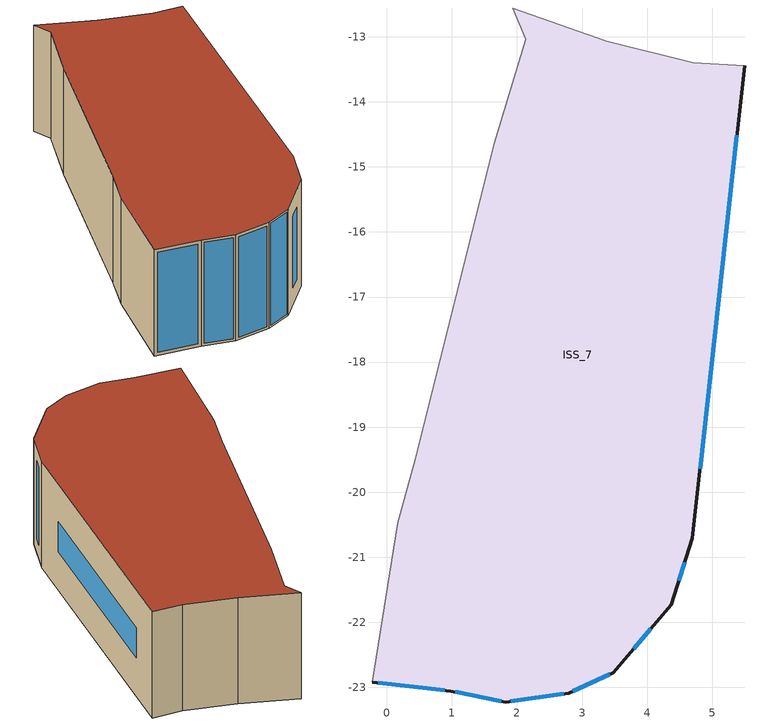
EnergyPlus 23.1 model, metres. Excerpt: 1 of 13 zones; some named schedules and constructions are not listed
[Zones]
ISS_7
 floor outside (90.1-2019 Nonresidential CZ 0 Exterior Floor (Mass)): -0.22,-22.92 0.16,-20.47 0.44,-19.49 1.65,-14.64 2.13,-13.04 1.93,-12.56 3.38,-13.07 4.71,-13.4 5.5,-13.44 4.7,-20.71 4.37,-21.73 3.48,-22.77 2.8,-23.09 1.83,-23.22 0.98,-23.06 z9
 wall outside (90.1-2019 Nonresidential CZ 0 Exterior Wall (Mass)): -0.22,-22.92 0.98,-23.06 1.83,-23.22 2.8,-23.09 3.48,-22.77 4.37,-21.73 4.7,-20.71 5.5,-13.44 z9:12
 wall to ISS_0 (Interior Partition (Mass)_FLIPPED): 5.5,-13.44 4.71,-13.4 3.38,-13.07 1.93,-12.56 2.13,-13.04 1.65,-14.64 0.44,-19.49 z9:12
 wall to ISS_11 (Interior Partition (Mass)): 0.44,-19.49 0.16,-20.47 -0.22,-22.92 z9:12
 window (90.1-2019 Nonresidential CZ 0 Glazing (Operable)): -0.13,-22.93 0.89,-23.05 z9.09:11.91; 1.05,-23.07 1.76,-23.21 z9.07:11.93; 1.9,-23.21 2.72,-23.1 z9.08:11.92; 2.85,-23.06 3.43,-22.8 z9.06:11.94; 3.8,-22.41 4.06,-22.1 z9.48:11.52; 4.49,-21.36 4.58,-21.08 z9.39:11.61; 4.81,-19.64 5.38,-14.51 z10.07:10.93
 roof outside (90.1-2019 Nonresidential CZ 0 Exterior Roof (Mass)): -0.22,-22.92 0.98,-23.06 1.83,-23.22 2.8,-23.09 3.48,-22.77 4.37,-21.73 4.7,-20.71 5.5,-13.44 4.71,-13.4 3.38,-13.07 1.93,-12.56 2.13,-13.04 1.65,-14.64 0.44,-19.49 0.16,-20.47 z12
[Schedule:Week:Daily]
NatVentAvail_ISS_1_43: 9dc253b0-e231-4f2b-9ea7-828fee2c37e4, fa0bea73-c2e6-45e3-96d8-af98ac851d88, 9be23fc3-474e-46e7-80ab-479dcdd7b12c, 454bf78a-b83d-4394-8a58-09a865dced9e, b4d43366-15f9-4acc-a29f-34d4b033d256, 4871399f-b61b-4905-af7a-bcd03d8ceefa, 763d6eef-4fd2-4aa6-889b-548632fdfbdf, 9dc253b0-e231-4f2b-9ea7-828fee2c37e4, 9dc253b0-e231-4f2b-9ea7-828fee2c37e4, 9dc253b0-e231-4f2b-9ea7-828fee2c37e4, 9dc253b0-e231-4f2b-9ea7-828fee2c37e4, 9dc253b0-e231-4f2b-9ea7-828fee2c37e4
NatVentAvail_ISS_1_44: 0f435dd7-9992-4b1e-916b-d8ab013a0a25, af6d4643-a23d-428c-a926-324cae536613, 4a1d064e-6624-471d-9067-2aa29d2c6981, 5bd9e082-df74-473f-bff6-e8c21f54018f, 7245a75b-724e-4f00-8039-c1458dfc5d4f, 7cd69c54-cd54-49da-b36e-df01f1c90000, 5bc4788b-fd45-4e6f-9cfe-d2f56625bb94, 0f435dd7-9992-4b1e-916b-d8ab013a0a25, 0f435dd7-9992-4b1e-916b-d8ab013a0a25, 0f435dd7-9992-4b1e-916b-d8ab013a0a25, 0f435dd7-9992-4b1e-916b-d8ab013a0a25, 0f435dd7-9992-4b1e-916b-d8ab013a0a25
NatVentAvail_ISS_1_45: 2e6fd446-64fd-454b-83e0-e820f9a5f52d, 47c5d768-7b4a-48a1-808d-429495cd01bc, 24f82ca7-02df-4b2b-8431-49b57da55878, 9154eef6-d584-40c8-9aaf-951aa9aadaa9, d05bd24d-796b-48bf-8bc5-fa42b119640c, ff37fa68-dd59-4cdc-90b5-d7eb4149bc4b, 2e6fd446-64fd-454b-83e0-e820f9a5f52d, 2e6fd446-64fd-454b-83e0-e820f9a5f52d, 2e6fd446-64fd-454b-83e0-e820f9a5f52d, 2e6fd446-64fd-454b-83e0-e820f9a5f52d, 2e6fd446-64fd-454b-83e0-e820f9a5f52d, 2e6fd446-64fd-454b-83e0-e820f9a5f52d
NatVentAvail_ISS_1_46: 3880684c-4c2a-4487-a7e7-7d189b46f996, e3fb42f2-a6d4-4862-bf0f-71ab0796680f, 4976e6ea-0732-4ae9-9683-e3dbb1fc3b68, 66a4b0d3-9729-4bf5-9d08-4a9be02f38f6, 820141ac-03eb-4e58-a5b8-6f2c45d92f95, 33cd5aa4-a96e-426c-81d2-1221b210cbe2, 15d4cf67-ff78-4ec2-8d50-2fc886172d41, 3880684c-4c2a-4487-a7e7-7d189b46f996, 3880684c-4c2a-4487-a7e7-7d189b46f996, 3880684c-4c2a-4487-a7e7-7d189b46f996, 3880684c-4c2a-4487-a7e7-7d189b46f996, 3880684c-4c2a-4487-a7e7-7d189b46f996
NatVentAvail_ISS_1_47: ee9849e3-887a-499a-b882-28cbc8083034, 4b53910d-d204-4947-a54a-cd3d37a40da5, 1223336f-18bf-437e-8268-c0e1954d8743, 753e93bf-89d1-40d1-b309-9bce8eb9f664, 81dae9b8-5997-469a-9117-cbc3d17ebd06, af543aae-b248-4037-99a1-4d50ae8ffb33, 5d5b2702-2c7f-483b-947f-456a0eea631f, ee9849e3-887a-499a-b882-28cbc8083034, ee9849e3-887a-499a-b882-28cbc8083034, ee9849e3-887a-499a-b882-28cbc8083034, ee9849e3-887a-499a-b882-28cbc8083034, ee9849e3-887a-499a-b882-28cbc8083034
NatVentAvail_ISS_1_48: 30d76fa2-4c50-4b3a-ad17-cc10b9aea00e, b717b5df-fc11-4f22-a0bd-12f8fad6ab1c, 69c12385-b157-4fe4-8344-63f7e2c458b7, 827d8c67-cae4-4eb4-a0be-ff347a9871f8, 2b8b0dab-d679-468d-919a-671dc34f505c, b9656b78-909f-4a35-9a7a-69544d47ec9e, 6b2a8a7c-3353-40dc-b63b-3f8b394cf8f3, 30d76fa2-4c50-4b3a-ad17-cc10b9aea00e, 30d76fa2-4c50-4b3a-ad17-cc10b9aea00e, 30d76fa2-4c50-4b3a-ad17-cc10b9aea00e, 30d76fa2-4c50-4b3a-ad17-cc10b9aea00e, 30d76fa2-4c50-4b3a-ad17-cc10b9aea00e
NatVentAvail_ISS_1_49: e0015b53-feea-4429-ada7-d76f0b9231d1, 55596048-ec17-487a-902e-c55c7eb9ace5, b853b29e-9c2c-4892-bd5c-8d3a8b51e72a, 252c8724-0607-4cdb-be98-c91667e48fc6, c2935997-d6a9-4e1d-b60c-1610340fb184, c9327b22-8aae-4475-9a9a-6cf8266ffa2d, 47a5a79d-addb-4f5c-b3b1-a9e1da72ace4, e0015b53-feea-4429-ada7-d76f0b9231d1, e0015b53-feea-4429-ada7-d76f0b9231d1, e0015b53-feea-4429-ada7-d76f0b9231d1, e0015b53-feea-4429-ada7-d76f0b9231d1, e0015b53-feea-4429-ada7-d76f0b9231d1
NatVentAvail_ISS_1_50: ce5cffd1-dfe9-4efa-b3d5-d671689116b9, 7b40fb9b-38a4-4381-aacb-8ca0e517f460, a6f73b0e-533f-4f09-9ae1-883daf27fab8, 0938b528-273c-47a1-9994-1ea175fea59f, 88c98681-de3d-4e86-ac7d-cc4d1fde16bc, 384e5245-378b-4e4a-ad9e-28e078c8ad76, 430e81d0-f273-4145-8489-7b59100bae38, ce5cffd1-dfe9-4efa-b3d5-d671689116b9, ce5cffd1-dfe9-4efa-b3d5-d671689116b9, ce5cffd1-dfe9-4efa-b3d5-d671689116b9, ce5cffd1-dfe9-4efa-b3d5-d671689116b9, ce5cffd1-dfe9-4efa-b3d5-d671689116b9
NatVentAvail_ISS_1_51: cc87b3bc-a484-4a66-ba94-8dbdbdef3971, 12642c11-dbef-4302-a739-7d4c22e4cf91, 235e2975-71d9-4922-b088-0a3fc6f7e5c8, fd6bbb1e-dcd4-4596-a6b1-b28f948110c9, 17666d23-c914-44f2-9bf1-9adc02903633, 8a363d2e-cb01-49ae-b4df-73bd649d6a56, 599195e0-ed3c-47ca-9420-8eb2dc85b173, cc87b3bc-a484-4a66-ba94-8dbdbdef3971, cc87b3bc-a484-4a66-ba94-8dbdbdef3971, cc87b3bc-a484-4a66-ba94-8dbdbdef3971, cc87b3bc-a484-4a66-ba94-8dbdbdef3971, cc87b3bc-a484-4a66-ba94-8dbdbdef3971
NatVentAvail_ISS_1_52: 645b4d4e-ac9d-495e-9a63-2e4d1f50bce6, 645b4d4e-ac9d-495e-9a63-2e4d1f50bce6, 645b4d4e-ac9d-495e-9a63-2e4d1f50bce6, 645b4d4e-ac9d-495e-9a63-2e4d1f50bce6, 645b4d4e-ac9d-495e-9a63-2e4d1f50bce6, 645b4d4e-ac9d-495e-9a63-2e4d1f50bce6, 645b4d4e-ac9d-495e-9a63-2e4d1f50bce6, 645b4d4e-ac9d-495e-9a63-2e4d1f50bce6, 645b4d4e-ac9d-495e-9a63-2e4d1f50bce6, 645b4d4e-ac9d-495e-9a63-2e4d1f50bce6, 645b4d4e-ac9d-495e-9a63-2e4d1f50bce6, 645b4d4e-ac9d-495e-9a63-2e4d1f50bce6
CoolAvail_ISS_2_0: a417bc9b-de5d-478e-ac5a-152c6a4f7a89, 836c73d3-2576-4144-97e6-c70854d764d6, f21eb7b5-cb40-4ed3-bbb3-f16760163231, 53be7783-fd64-423c-a27b-175849620a87, 22bc9668-a33e-41c7-ae03-98d5d5175df1, 2412ec26-a0f2-4143-834a-9f1852bb9a24, c20c6325-035d-4fcf-ab28-c6ec7fc70f12, a417bc9b-de5d-478e-ac5a-152c6a4f7a89, a417bc9b-de5d-478e-ac5a-152c6a4f7a89, a417bc9b-de5d-478e-ac5a-152c6a4f7a89, a417bc9b-de5d-478e-ac5a-152c6a4f7a89, a417bc9b-de5d-478e-ac5a-152c6a4f7a89
CoolAvail_ISS_2_1: 600e6f81-509e-41a3-bf2a-7f4d4cd3f12d, 9c59bec2-965e-4264-86f9-2795118ffd9a, 27e7b16b-72d9-431f-b453-2e2977553cfc, 50203e56-6c21-4e68-9ed3-ec361ae7fbf5, 3c5e5518-20ab-4da8-b48c-757ccb7e7b16, 3e445df1-7824-4703-812c-c04ceaa15678, 9ed38821-d607-4615-af28-74997d602d41, 600e6f81-509e-41a3-bf2a-7f4d4cd3f12d, 600e6f81-509e-41a3-bf2a-7f4d4cd3f12d, 600e6f81-509e-41a3-bf2a-7f4d4cd3f12d, 600e6f81-509e-41a3-bf2a-7f4d4cd3f12d, 600e6f81-509e-41a3-bf2a-7f4d4cd3f12d
CoolAvail_ISS_2_2: fefa7470-6499-4d9c-b07b-9c7f88e447d1, a7dcafae-2906-446c-9b26-0086116a9b99, 3c5e5518-20ab-4da8-b48c-757ccb7e7b16, 54ed71e1-a682-4fa7-a082-a69a991a5405, 836c73d3-2576-4144-97e6-c70854d764d6, 880b13ef-80d1-48a6-8c94-5c4a55c71318, fa33bd47-d0f2-41b1-b05b-c4f59bf5be52, fefa7470-6499-4d9c-b07b-9c7f88e447d1, fefa7470-6499-4d9c-b07b-9c7f88e447d1, fefa7470-6499-4d9c-b07b-9c7f88e447d1, fefa7470-6499-4d9c-b07b-9c7f88e447d1, fefa7470-6499-4d9c-b07b-9c7f88e447d1
CoolAvail_ISS_2_3: a964d107-99e5-4c3f-80a4-b375b6296ccf, 2bf5643d-2712-495e-b11b-f71902a6beb9, 5cc6bdb1-05a1-42f5-8221-9d794d79924b, 2a3339b3-e2e2-45cf-b4ec-3f7e3fbc4b55, 3115536e-5706-4f12-9700-b6739fd72d3d, a417bc9b-de5d-478e-ac5a-152c6a4f7a89, fb0c9244-f965-4aaa-a2ea-ef8543a84256, a964d107-99e5-4c3f-80a4-b375b6296ccf, a964d107-99e5-4c3f-80a4-b375b6296ccf, a964d107-99e5-4c3f-80a4-b375b6296ccf, a964d107-99e5-4c3f-80a4-b375b6296ccf, a964d107-99e5-4c3f-80a4-b375b6296ccf
CoolAvail_ISS_2_4: 6da0d640-41d6-4d81-b6cd-84a96e27eb92, dc335e7b-e40b-45d7-a3b8-b3f38785f657, 0a8c2671-be92-4c7e-aefa-c823da672600, 25096b80-bc5d-4046-ae34-9a421a7ba3f3, 17924a3c-c327-41d2-8c3e-03fad28696f8, 5b6cb459-1bee-44b7-8ed4-1532ec9fd585, dc335e7b-e40b-45d7-a3b8-b3f38785f657, 6da0d640-41d6-4d81-b6cd-84a96e27eb92, 6da0d640-41d6-4d81-b6cd-84a96e27eb92, 6da0d640-41d6-4d81-b6cd-84a96e27eb92, 6da0d640-41d6-4d81-b6cd-84a96e27eb92, 6da0d640-41d6-4d81-b6cd-84a96e27eb92
CoolAvail_ISS_2_5: 1b2b79ad-1cd5-4e6e-8a93-2c334258d025, 7fac5dca-6247-45cd-8dfd-59ff1113f6d2, 0d3f302e-39b3-46db-91ad-ebb567b88478, 2ed8bb58-8f91-4013-ab6e-6fc83ace663d, 6d769ada-60ce-4cc0-b9dc-2cb87715f69f, 34333be0-0b36-417a-bdaa-6125df437898, 1771ffd5-caa0-4928-820c-20e77cdef4f0, 1b2b79ad-1cd5-4e6e-8a93-2c334258d025, 1b2b79ad-1cd5-4e6e-8a93-2c334258d025, 1b2b79ad-1cd5-4e6e-8a93-2c334258d025, 1b2b79ad-1cd5-4e6e-8a93-2c334258d025, 1b2b79ad-1cd5-4e6e-8a93-2c334258d025
CoolAvail_ISS_2_6: 5786a1c6-38cc-438a-a068-25cba8108d9f, 99714c36-b1d6-4269-a341-3a8989bea4df, b6e89017-2100-4019-9f46-5af95941ae45, ad3a6a62-cc7b-4c7e-a7e5-a267f50f4db2, 9b5191b9-2555-434d-b0ed-037681804869, 77e88983-67f6-4b44-98dd-3054537edaa1, dbd4606c-3431-4140-add9-9da3cfab12af, 5786a1c6-38cc-438a-a068-25cba8108d9f, 5786a1c6-38cc-438a-a068-25cba8108d9f, 5786a1c6-38cc-438a-a068-25cba8108d9f, 5786a1c6-38cc-438a-a068-25cba8108d9f, 5786a1c6-38cc-438a-a068-25cba8108d9f
CoolAvail_ISS_2_7: c21ce18f-258a-42b2-8b25-b9ab2e27f413, b43b7172-e3fb-4373-bdc9-8f749b47d15a, bf85736a-8573-442e-bd85-ff585c752e59, 517003f4-7d9d-40fb-96d9-487fb39c5bf8, d911e7df-975a-4f11-9ff0-e05dcd8c4814, ecacc597-b4bd-4c38-8eed-319bf132f5de, d5c7f0f5-559e-4bac-bf6a-45cfbae4ef2a, c21ce18f-258a-42b2-8b25-b9ab2e27f413, c21ce18f-258a-42b2-8b25-b9ab2e27f413, c21ce18f-258a-42b2-8b25-b9ab2e27f413, c21ce18f-258a-42b2-8b25-b9ab2e27f413, c21ce18f-258a-42b2-8b25-b9ab2e27f413
CoolAvail_ISS_2_8: c855a87a-381b-46c5-9509-19cdc15a7f16, 301e79a2-4036-4552-9288-b8d9b4fa0011, 93b745e8-7b9f-4e30-bf71-441b1fdfacd8, e88b8bb8-62ab-4327-a7bc-c4fc003f64de, bbe2ed1d-55af-43bf-9d37-65de6e4a3dd3, 0d434c85-d0d1-4a07-af58-6785c255dbec, 12531b47-a778-409a-afc3-5f5a1a383e38, c855a87a-381b-46c5-9509-19cdc15a7f16, c855a87a-381b-46c5-9509-19cdc15a7f16, c855a87a-381b-46c5-9509-19cdc15a7f16, c855a87a-381b-46c5-9509-19cdc15a7f16, c855a87a-381b-46c5-9509-19cdc15a7f16
CoolAvail_ISS_2_9: 0e76d949-a282-46ec-b801-109060926de2, b4f32424-d3d6-4af7-a79c-c04e2e11757a, 12531b47-a778-409a-afc3-5f5a1a383e38, e719e640-7e00-489b-8edd-bfe7804a2d2a, b5618662-c7cc-49cd-b34e-3453c7b254f5, 1922962d-f5d9-4df7-88ca-7a33a5eb062f, dd18dc81-d582-4864-a0d4-3ada93574e7f, 0e76d949-a282-46ec-b801-109060926de2, 0e76d949-a282-46ec-b801-109060926de2, 0e76d949-a282-46ec-b801-109060926de2, 0e76d949-a282-46ec-b801-109060926de2, 0e76d949-a282-46ec-b801-109060926de2
CoolAvail_ISS_2_10: f2bd7b92-6a91-4a89-8048-be345e62b38b, 12531b47-a778-409a-afc3-5f5a1a383e38, cb1b75e0-4137-4ada-927f-2a61dd554a3e, 09a565fc-3c68-4068-ac26-319aca6ba4b6, 816801dc-b40d-4246-9c25-0442f06b9d2d, 4eb1512c-ff09-472e-9494-275f9ae03200, 5d9c1a4a-b97f-4733-94bd-e5325f87bb21, f2bd7b92-6a91-4a89-8048-be345e62b38b, f2bd7b92-6a91-4a89-8048-be345e62b38b, f2bd7b92-6a91-4a89-8048-be345e62b38b, f2bd7b92-6a91-4a89-8048-be345e62b38b, f2bd7b92-6a91-4a89-8048-be345e62b38b
CoolAvail_ISS_2_11: 12531b47-a778-409a-afc3-5f5a1a383e38, 2626e346-23d2-4094-83a7-631a79799c78, 0bedf773-e20a-4acd-be5e-dfccc22e870d, 24e94fec-3535-439c-998b-a71de5d75a6d, d685fd45-53cd-4718-a5ea-5b6e2e856276, 3d46383b-c6ac-4ba4-9cc0-c0f1da04c7fa, 770208d9-5b4d-4cf1-9200-3452b372fe61, 12531b47-a778-409a-afc3-5f5a1a383e38, 12531b47-a778-409a-afc3-5f5a1a383e38, 12531b47-a778-409a-afc3-5f5a1a383e38, 12531b47-a778-409a-afc3-5f5a1a383e38, 12531b47-a778-409a-afc3-5f5a1a383e38
CoolAvail_ISS_2_12: 2a49bd9e-9915-47a3-954b-a32c9e47500b, 9e08d60f-c9da-484f-bf9e-7837ddd3a511, 85e938f2-61f0-4092-8ec3-83b8dffe3a66, 8ebf287d-460c-41da-8c03-126490aeafa5, 22e4fa96-4470-425b-901e-3615cbdfe0e1, 40eb410b-8b97-46fa-b254-2115dea6cfaa, 4159b8c2-2a64-4123-9940-32357fc1731d, 2a49bd9e-9915-47a3-954b-a32c9e47500b, 2a49bd9e-9915-47a3-954b-a32c9e47500b, 2a49bd9e-9915-47a3-954b-a32c9e47500b, 2a49bd9e-9915-47a3-954b-a32c9e47500b, 2a49bd9e-9915-47a3-954b-a32c9e47500b
CoolAvail_ISS_2_13: 384848ea-7a93-4560-b8ee-ec5266d10625, 614eb25d-e5b8-4107-b54b-5d4158fd9056, 59b33663-589d-48c1-a5c1-6e20830883ec, 6ba29500-ac7b-4d70-ac47-6c007b368cfb, 132cd3ec-a83f-49cf-8648-a09370be4941, f1fc106d-a514-46ef-bff2-05a4dc8aca2f, bdc6b1a4-79d0-4c65-b25e-944cb2d2051c, 384848ea-7a93-4560-b8ee-ec5266d10625, 384848ea-7a93-4560-b8ee-ec5266d10625, 384848ea-7a93-4560-b8ee-ec5266d10625, 384848ea-7a93-4560-b8ee-ec5266d10625, 384848ea-7a93-4560-b8ee-ec5266d10625
CoolAvail_ISS_2_14: da2abcf1-a83d-4caf-99ac-7c2a62dbec30, 70f22cb4-fad8-4aff-b708-de0332d0e58b, b07bd2ae-9cba-45b5-94c7-ce2a78ca4f52, ad638a53-e99d-4644-a045-98fca4859651, fa417855-4ce0-4d2e-8270-c4067d276175, e9d39820-b5ab-4219-8fdb-1f6ea82e7d9a, e7a75f08-2c2f-4d5a-9285-086150afe440, da2abcf1-a83d-4caf-99ac-7c2a62dbec30, da2abcf1-a83d-4caf-99ac-7c2a62dbec30, da2abcf1-a83d-4caf-99ac-7c2a62dbec30, da2abcf1-a83d-4caf-99ac-7c2a62dbec30, da2abcf1-a83d-4caf-99ac-7c2a62dbec30
CoolAvail_ISS_2_15: bf8d8d08-b5da-4eab-ab81-c7e2bc4feb84, 46694bac-1659-4936-ac25-1dc587c6151e, a7b93b7c-bb0d-4569-8ab5-263289a88eca, a6f73b0e-533f-4f09-9ae1-883daf27fab8, 7b0ea395-4744-4def-9f57-029d3dd74e19, 08c1e39c-960a-433e-9073-45c2b326f8cf, 9e58fef7-265b-4234-b35d-6513099853ff, bf8d8d08-b5da-4eab-ab81-c7e2bc4feb84, bf8d8d08-b5da-4eab-ab81-c7e2bc4feb84, bf8d8d08-b5da-4eab-ab81-c7e2bc4feb84, bf8d8d08-b5da-4eab-ab81-c7e2bc4feb84, bf8d8d08-b5da-4eab-ab81-c7e2bc4feb84
CoolAvail_ISS_2_16: 3b99b908-b67b-4082-9c57-f14cd4e20175, dcbf5a53-533c-48f1-bc7a-10c307c2ce74, 621fc430-6fa7-41aa-8575-27ae71a9f12b, 200463b3-062d-4a1d-bf36-fed1ff2f7d55, 7b2f8ec2-5717-4fe3-bdd1-4fc2317bb685, e6926a56-27a5-4f4a-8ddb-61bd12851976, b85d8ef4-832d-42d6-8bbc-591c5725e4ae, 3b99b908-b67b-4082-9c57-f14cd4e20175, 3b99b908-b67b-4082-9c57-f14cd4e20175, 3b99b908-b67b-4082-9c57-f14cd4e20175, 3b99b908-b67b-4082-9c57-f14cd4e20175, 3b99b908-b67b-4082-9c57-f14cd4e20175
CoolAvail_ISS_2_17: faf318e1-52bb-44b2-9559-41b3001244a9, c66cfd29-5af9-4e6c-a3ee-f7fb6640c622, fb7c023f-ec03-413f-b07d-d92b9ac5b466, 46f68e28-e864-40da-a2bf-d5357412eaba, 4700d6ba-9606-44f7-8714-5d4f0055c1bd, 7d5eb8ac-639b-46e3-bfbf-afe987bda89d, bb15e84b-718d-49d9-a2ed-4de5b00f072d, faf318e1-52bb-44b2-9559-41b3001244a9, faf318e1-52bb-44b2-9559-41b3001244a9, faf318e1-52bb-44b2-9559-41b3001244a9, faf318e1-52bb-44b2-9559-41b3001244a9, faf318e1-52bb-44b2-9559-41b3001244a9
CoolAvail_ISS_2_18: c71ad370-f608-45ec-94ff-412ab9c8d591, dc39d774-00dd-4167-add5-508ae4c5a254, aaaaf936-ef6c-4fa6-9fe8-a1a3edeff047, c71ad370-f608-45ec-94ff-412ab9c8d591, 85667b0f-253c-4fc0-b1a3-b59c0e00e3e3, f12a5308-02be-4f39-b291-fa425260f8d2, 39a611e9-6e07-44f2-bfbf-68aadf2830ba, c71ad370-f608-45ec-94ff-412ab9c8d591, c71ad370-f608-45ec-94ff-412ab9c8d591, c71ad370-f608-45ec-94ff-412ab9c8d591, c71ad370-f608-45ec-94ff-412ab9c8d591, c71ad370-f608-45ec-94ff-412ab9c8d591
CoolAvail_ISS_2_19: cf4da5fc-813a-42c6-a8cf-2b9b26fcd408, 5b5307dd-8704-4429-9e64-81538c3ab81d, 72f27e0f-b599-4d81-9918-0a94f5cc3f49, 47d734c6-dcec-4011-bd95-46f6d7a86160, 9cf70d63-5f0f-41fb-a418-96e44ca164e6, 6548734e-50a1-4eab-b1a1-846b9a044538, 5218c88c-08ca-4979-97bd-068abec87058, cf4da5fc-813a-42c6-a8cf-2b9b26fcd408, cf4da5fc-813a-42c6-a8cf-2b9b26fcd408, cf4da5fc-813a-42c6-a8cf-2b9b26fcd408, cf4da5fc-813a-42c6-a8cf-2b9b26fcd408, cf4da5fc-813a-42c6-a8cf-2b9b26fcd408
CoolAvail_ISS_2_20: 4a28bebf-378b-4e0c-98c7-5912cbc0f532, 3acbb844-98a0-44dd-9f8c-a763c2830a79, cf4da5fc-813a-42c6-a8cf-2b9b26fcd408, 88bcd4fe-2e18-43e4-966d-ed453cccf67b, 3cb64b28-6660-477c-87e6-b5ec23b45f9e, fff63c10-cad4-4c0c-a8a8-9c0b9824a16e, 31665143-5f46-4cf0-bce6-529c360b87a2, 4a28bebf-378b-4e0c-98c7-5912cbc0f532, 4a28bebf-378b-4e0c-98c7-5912cbc0f532, 4a28bebf-378b-4e0c-98c7-5912cbc0f532, 4a28bebf-378b-4e0c-98c7-5912cbc0f532, 4a28bebf-378b-4e0c-98c7-5912cbc0f532
CoolAvail_ISS_2_21: 10ea3e9c-c8e4-4c9f-9a24-6f8235490943, 7fac5dca-6247-45cd-8dfd-59ff1113f6d2, fdb1ab0e-c8ed-4873-981d-3b4b36397622, fa0bea73-c2e6-45e3-96d8-af98ac851d88, 41617b40-5751-42f6-8f46-a5aadaf03c91, b0a7b671-b70a-4647-ab0c-9003cefbd400, 939bb1c0-6e51-47b4-9cfe-0db9ee19da19, 10ea3e9c-c8e4-4c9f-9a24-6f8235490943, 10ea3e9c-c8e4-4c9f-9a24-6f8235490943, 10ea3e9c-c8e4-4c9f-9a24-6f8235490943, 10ea3e9c-c8e4-4c9f-9a24-6f8235490943, 10ea3e9c-c8e4-4c9f-9a24-6f8235490943
CoolAvail_ISS_2_22: 820141ac-03eb-4e58-a5b8-6f2c45d92f95, ca7a26c0-72df-4689-81e8-63cdea68c050, d67e7feb-ccfe-464f-92c3-b16381141cd6, cebbc58f-77ce-4730-93be-abe6f592f073, bd45c754-21c7-4c35-83bf-dd566571be01, 3880684c-4c2a-4487-a7e7-7d189b46f996, 6e76de09-a941-4bd2-b96f-27ccec68bb94, 820141ac-03eb-4e58-a5b8-6f2c45d92f95, 820141ac-03eb-4e58-a5b8-6f2c45d92f95, 820141ac-03eb-4e58-a5b8-6f2c45d92f95, 820141ac-03eb-4e58-a5b8-6f2c45d92f95, 820141ac-03eb-4e58-a5b8-6f2c45d92f95
CoolAvail_ISS_2_23: d70b2462-30a3-417d-9b55-76244d579941, 15f13d3f-b812-470b-b1af-9bdc06affd63, 5b780c38-c860-4b71-bae9-05cf259ed1fe, e1876e78-e687-400e-be40-ea94c5217d87, 8fdf88a8-82d9-410f-843e-46d4e1988e20, 597babd5-8b72-400e-8490-dbf98d6e2a09, 6da934b6-2253-4638-820a-9997a3fc5da8, d70b2462-30a3-417d-9b55-76244d579941, d70b2462-30a3-417d-9b55-76244d579941, d70b2462-30a3-417d-9b55-76244d579941, d70b2462-30a3-417d-9b55-76244d579941, d70b2462-30a3-417d-9b55-76244d579941
CoolAvail_ISS_2_24: 475d144a-8d13-4d58-a2da-3ab2e93dc7e7, 789598b5-f611-412a-b310-098c0f691a5d, 755330d8-1b22-4534-a02a-c53480b3a4e5, f78329c8-9ffc-489f-a2f5-fb6cb1761558, b2c2869d-ed13-4fac-99c7-aaf49e3b7844, 090aaad5-a128-486d-b200-6d922c48acf5, 44e7aa45-dbd7-4abf-8184-9797e4b36311, 475d144a-8d13-4d58-a2da-3ab2e93dc7e7, 475d144a-8d13-4d58-a2da-3ab2e93dc7e7, 475d144a-8d13-4d58-a2da-3ab2e93dc7e7, 475d144a-8d13-4d58-a2da-3ab2e93dc7e7, 475d144a-8d13-4d58-a2da-3ab2e93dc7e7
CoolAvail_ISS_2_25: 2b311644-3143-4e4f-ad19-09aa724a8dff, fe849b11-955d-4684-bbd0-a1e9b4aa19b6, 2e6fd446-64fd-454b-83e0-e820f9a5f52d, 9d987cba-2a7a-496d-b90f-662575cd5dd9, 59074af8-0a25-4315-856b-2edfad9a8916, 3a1e6eef-4dd5-40d8-a92a-1dea604d18d4, 01b983bd-2d17-4f0a-968b-3c204645bb15, 2b311644-3143-4e4f-ad19-09aa724a8dff, 2b311644-3143-4e4f-ad19-09aa724a8dff, 2b311644-3143-4e4f-ad19-09aa724a8dff, 2b311644-3143-4e4f-ad19-09aa724a8dff, 2b311644-3143-4e4f-ad19-09aa724a8dff
CoolAvail_ISS_2_26: 545cab68-ce3c-483e-81aa-25f490a46d86, e9d7cb86-8601-40d2-95b1-3c92e2f1f32f, e268dd3c-0642-40bb-803e-666368799ee4, ae668b5a-15f4-4d0c-9872-3a52cf0d1db1, c3fa998d-de58-419b-80c0-a574417382d2, 7d81ac5d-b26f-415c-8e6a-4ece4cfa260c, a498241e-d729-40bc-991e-5e8d708b7bc9, 545cab68-ce3c-483e-81aa-25f490a46d86, 545cab68-ce3c-483e-81aa-25f490a46d86, 545cab68-ce3c-483e-81aa-25f490a46d86, 545cab68-ce3c-483e-81aa-25f490a46d86, 545cab68-ce3c-483e-81aa-25f490a46d86
CoolAvail_ISS_2_27: e013dee8-fee1-44bd-93ae-b3065944c017, d6b96865-a13e-4037-9788-64715abd1b9b, 8b5f9b8a-5b1f-4d82-ae2a-c83ae0d0c6d3, fe860b76-c3cd-4067-b260-22ef71d79255, 1038f0ee-0592-4279-8759-f8a5b7ff0be9, 38166ebe-7deb-496d-aee1-63fe53fd5d6f, f328ec1c-159e-4b23-a9ba-813a56d7d32e, e013dee8-fee1-44bd-93ae-b3065944c017, e013dee8-fee1-44bd-93ae-b3065944c017, e013dee8-fee1-44bd-93ae-b3065944c017, e013dee8-fee1-44bd-93ae-b3065944c017, e013dee8-fee1-44bd-93ae-b3065944c017
CoolAvail_ISS_2_28: e95ca637-2c29-443c-aac9-ba59b1dee0f8, b6064c5e-1f52-49ba-bab2-bca20717d0fd, 868b4ff2-61c0-4b7b-9a5f-ca60dd09d27a, 08289204-ecfb-4d65-829f-a1414e8ace1a, 46f68e28-e864-40da-a2bf-d5357412eaba, f83a6363-48d5-4fba-9f21-57b9a9ad5f78, 10ea3e9c-c8e4-4c9f-9a24-6f8235490943, e95ca637-2c29-443c-aac9-ba59b1dee0f8, e95ca637-2c29-443c-aac9-ba59b1dee0f8, e95ca637-2c29-443c-aac9-ba59b1dee0f8, e95ca637-2c29-443c-aac9-ba59b1dee0f8, e95ca637-2c29-443c-aac9-ba59b1dee0f8
CoolAvail_ISS_2_29: 571d3694-669f-439a-bcb0-6cf6216108a2, 1a79cb03-f92c-4589-8d75-bc6275836837, 8661a43f-711f-4b17-8503-5213d123ea7a, a0229f07-dc1c-4560-a905-13b11cc59c09, 46f68e28-e864-40da-a2bf-d5357412eaba, 46f68e28-e864-40da-a2bf-d5357412eaba, a568f926-99aa-414a-a7ea-b3768ceeb753, 571d3694-669f-439a-bcb0-6cf6216108a2, 571d3694-669f-439a-bcb0-6cf6216108a2, 571d3694-669f-439a-bcb0-6cf6216108a2, 571d3694-669f-439a-bcb0-6cf6216108a2, 571d3694-669f-439a-bcb0-6cf6216108a2
CoolAvail_ISS_2_30: 45061b19-febd-4526-9570-1f21a7086f0c, 12531b47-a778-409a-afc3-5f5a1a383e38, 59666eb1-6c28-46bb-940b-6ca59630d910, cd744dcf-dce2-4d4b-a7f8-daa602f3d211, 0ca7b911-3826-4d48-a57a-7394f15a51f2, f6108009-b0aa-49ae-94be-0677e594ceb6, 820c4c58-c42d-41e9-b215-4e7bf05f5197, 45061b19-febd-4526-9570-1f21a7086f0c, 45061b19-febd-4526-9570-1f21a7086f0c, 45061b19-febd-4526-9570-1f21a7086f0c, 45061b19-febd-4526-9570-1f21a7086f0c, 45061b19-febd-4526-9570-1f21a7086f0c
CoolAvail_ISS_2_31: 9cc47e2c-ee00-4099-96b8-4162a42716a7, 88bcd4fe-2e18-43e4-966d-ed453cccf67b, 8661a43f-711f-4b17-8503-5213d123ea7a, 10df2edd-0f84-4e5f-b701-53d8b9d13dc2, 2a0d46ec-18cd-4a02-8e4a-311bff42c3ea, cb1b3717-686f-4d32-bbe1-ea75913f93bd, fc997b3a-f9f1-40cb-b1c0-d35cee9c5c25, 9cc47e2c-ee00-4099-96b8-4162a42716a7, 9cc47e2c-ee00-4099-96b8-4162a42716a7, 9cc47e2c-ee00-4099-96b8-4162a42716a7, 9cc47e2c-ee00-4099-96b8-4162a42716a7, 9cc47e2c-ee00-4099-96b8-4162a42716a7
CoolAvail_ISS_2_32: fa8c74fe-c95d-4660-b85a-88cf6b44ead0, 185236a1-42cc-4378-8d2a-f0c687be8152, 646e6a7b-e232-4f54-a341-6ea0961270c4, 5ef0380c-8530-4672-89b2-d0053777c4b0, 184a39fc-adbe-4550-bd70-535d58a703fa, 72b43716-8d98-4033-a577-9813a5c5ed84, a2b35108-d538-4e8f-9979-27f03970389e, fa8c74fe-c95d-4660-b85a-88cf6b44ead0, fa8c74fe-c95d-4660-b85a-88cf6b44ead0, fa8c74fe-c95d-4660-b85a-88cf6b44ead0, fa8c74fe-c95d-4660-b85a-88cf6b44ead0, fa8c74fe-c95d-4660-b85a-88cf6b44ead0
CoolAvail_ISS_2_33: 5494cabf-0719-4997-ac73-9b5e24d4f528, 6db75396-19b1-46b9-8235-e91e69c05566, 872ae464-bc5c-41e4-ab98-84459ce587c9, 91d1037a-2dc5-4426-b058-420dc496d604, b169fd0d-a363-4637-a59b-2c954cb74e7c, fdb1ab0e-c8ed-4873-981d-3b4b36397622, 7196ffaf-b576-46e3-aa76-b70bf992a3f0, 5494cabf-0719-4997-ac73-9b5e24d4f528, 5494cabf-0719-4997-ac73-9b5e24d4f528, 5494cabf-0719-4997-ac73-9b5e24d4f528, 5494cabf-0719-4997-ac73-9b5e24d4f528, 5494cabf-0719-4997-ac73-9b5e24d4f528
CoolAvail_ISS_2_34: ea04392c-e9c8-4168-be16-abac06a691cf, 99dec3e1-bac3-4d96-8738-6f196348ee5c, f8c5082e-a237-4130-a017-d6e29cf6c566, 0bacbfc9-5ecd-42bf-937d-7f05193bacb1, 9338b558-b06d-40e3-98d1-683436e893bc, cbcac942-5ac6-497f-90c1-b73735c17716, ce094aa2-080d-43a6-8362-0479873b68df, ea04392c-e9c8-4168-be16-abac06a691cf, ea04392c-e9c8-4168-be16-abac06a691cf, ea04392c-e9c8-4168-be16-abac06a691cf, ea04392c-e9c8-4168-be16-abac06a691cf, ea04392c-e9c8-4168-be16-abac06a691cf
CoolAvail_ISS_2_35: d8a31d8f-75b0-446f-8f73-4dab2d5eed0f, 3d3f794c-1ec6-4740-9d07-d3bc5787070e, 600e6f81-509e-41a3-bf2a-7f4d4cd3f12d, fb8483dc-7f45-461b-b657-57cfb4a0f116, dbd4606c-3431-4140-add9-9da3cfab12af, 47ade2ef-f521-4468-a89a-ca1d94eb3f8d, 865ad902-8718-419c-ba38-6eb7f9723016, d8a31d8f-75b0-446f-8f73-4dab2d5eed0f, d8a31d8f-75b0-446f-8f73-4dab2d5eed0f, d8a31d8f-75b0-446f-8f73-4dab2d5eed0f, d8a31d8f-75b0-446f-8f73-4dab2d5eed0f, d8a31d8f-75b0-446f-8f73-4dab2d5eed0f
CoolAvail_ISS_2_36: 5bfff525-f3c7-4879-bdef-dd42af90710c, 4a28bebf-378b-4e0c-98c7-5912cbc0f532, b922b942-fdab-4a96-9b47-d4432acc14f1, 28b5e9c5-ec92-4bc0-880e-c13979e5b68a, 9e27aeda-e383-459f-8111-847aee1a07f8, 5b833201-b28d-4821-8bcc-1962c3eedb27, 2e6fd446-64fd-454b-83e0-e820f9a5f52d, 5bfff525-f3c7-4879-bdef-dd42af90710c, 5bfff525-f3c7-4879-bdef-dd42af90710c, 5bfff525-f3c7-4879-bdef-dd42af90710c, 5bfff525-f3c7-4879-bdef-dd42af90710c, 5bfff525-f3c7-4879-bdef-dd42af90710c
CoolAvail_ISS_2_37: 46f68e28-e864-40da-a2bf-d5357412eaba, 3a127710-7443-45f8-9489-889a76faaeff, eb2fa523-9aea-4a86-822f-7402be31336a, 85ee5b97-4fa1-480e-a81b-23baca38898e, c1d74090-dc97-4b67-bd84-a8115544f061, 836c73d3-2576-4144-97e6-c70854d764d6, 0b6cf2cc-02c6-4932-88ad-d99945c2565a, 46f68e28-e864-40da-a2bf-d5357412eaba, 46f68e28-e864-40da-a2bf-d5357412eaba, 46f68e28-e864-40da-a2bf-d5357412eaba, 46f68e28-e864-40da-a2bf-d5357412eaba, 46f68e28-e864-40da-a2bf-d5357412eaba
CoolAvail_ISS_2_38: 5b44b215-89ad-466a-9d7a-e6cb0c1999ba, 88c201f4-a5f6-491a-bc11-c75b9bd2e93f, 5bfff525-f3c7-4879-bdef-dd42af90710c, 454b3b25-2b2f-49a6-8bed-e14204a32b55, 744dab85-5a37-4e81-9f92-61f0bdaf9431, 3e861000-1ec8-46bf-b579-71132bfb23a5, 2a9cda35-25b3-4e50-900b-b9b739b834aa, 5b44b215-89ad-466a-9d7a-e6cb0c1999ba, 5b44b215-89ad-466a-9d7a-e6cb0c1999ba, 5b44b215-89ad-466a-9d7a-e6cb0c1999ba, 5b44b215-89ad-466a-9d7a-e6cb0c1999ba, 5b44b215-89ad-466a-9d7a-e6cb0c1999ba
CoolAvail_ISS_2_39: d05bd24d-796b-48bf-8bc5-fa42b119640c, 5b0ed4c9-7ceb-4b8c-a43c-ed9929f58d1e, 42116582-086e-478e-a545-e69779dd8a52, da6a2a0d-ac28-4011-a787-516f61c1a55f, 7ab4d364-6ba9-438d-8f5d-1eddf824954b, 24ef2dfb-7799-47fd-aa30-c4119d08dbd6, 46f68e28-e864-40da-a2bf-d5357412eaba, d05bd24d-796b-48bf-8bc5-fa42b119640c, d05bd24d-796b-48bf-8bc5-fa42b119640c, d05bd24d-796b-48bf-8bc5-fa42b119640c, d05bd24d-796b-48bf-8bc5-fa42b119640c, d05bd24d-796b-48bf-8bc5-fa42b119640c
CoolAvail_ISS_2_40: a0229f07-dc1c-4560-a905-13b11cc59c09, 7c36500b-8f66-47ac-915e-d734a9855751, 8be4abe7-000c-42f9-aa1f-6b8a2ac92743, 2e27c99f-a5c0-4f60-9206-11009ee6b478, 814d7899-a77d-42ff-af6e-11b54aa89900, db5997a3-e434-4ba0-9f3c-0db9acbed074, 1fd36c70-2295-48b5-9395-b3c8fa6ed09c, a0229f07-dc1c-4560-a905-13b11cc59c09, a0229f07-dc1c-4560-a905-13b11cc59c09, a0229f07-dc1c-4560-a905-13b11cc59c09, a0229f07-dc1c-4560-a905-13b11cc59c09, a0229f07-dc1c-4560-a905-13b11cc59c09
CoolAvail_ISS_2_41: 2a72a13d-5e4b-44db-ad01-76264dc349fa, 51ef5e7c-7b1d-4df3-9b0a-0fbe2372d03c, 6122a214-3f2d-4de6-bf8e-379ec44e7dd8, 803fcd09-69c6-40dd-9b35-5d7ac15a68d8, 2538803e-4c51-472b-b103-07a3d55689f9, a272fd6b-d428-4692-ada8-1e738b84d36b, adef7895-6f02-48d0-9f4d-54e5f1119188, 2a72a13d-5e4b-44db-ad01-76264dc349fa, 2a72a13d-5e4b-44db-ad01-76264dc349fa, 2a72a13d-5e4b-44db-ad01-76264dc349fa, 2a72a13d-5e4b-44db-ad01-76264dc349fa, 2a72a13d-5e4b-44db-ad01-76264dc349fa
CoolAvail_ISS_2_42: 78c93035-ebce-4343-b1a8-f86602726ac7, 604badd7-400e-43fb-bd32-c34a42cb7ecd, 0c0d324b-0d6b-4f90-bb7c-1137a90bd877, c10c4fbe-61ee-4d52-8bae-482017d4afb2, df0bba37-3d70-4a9e-bf06-86b61b93159a, 3cb0e0dd-037d-4dde-8597-6468a4d6918c, 125e9192-c0aa-4bd7-8597-20248584bc62, 78c93035-ebce-4343-b1a8-f86602726ac7, 78c93035-ebce-4343-b1a8-f86602726ac7, 78c93035-ebce-4343-b1a8-f86602726ac7, 78c93035-ebce-4343-b1a8-f86602726ac7, 78c93035-ebce-4343-b1a8-f86602726ac7
CoolAvail_ISS_2_43: d6dcf4c3-3c31-4ad2-a140-0da0cadc56a7, 99ba14a1-6c44-4f38-ba13-93252c98763a, 330628cd-783c-4e4e-861e-a357226f984d, 41c35824-3f9f-43df-8edd-b30b44d2a37a, 478a7a83-7c34-47a1-80c9-d558c050b604, f7b08b5d-0dda-45f4-8219-4d22e9f62385, b39bc4c5-9218-422b-b413-d69710c60b74, d6dcf4c3-3c31-4ad2-a140-0da0cadc56a7, d6dcf4c3-3c31-4ad2-a140-0da0cadc56a7, d6dcf4c3-3c31-4ad2-a140-0da0cadc56a7, d6dcf4c3-3c31-4ad2-a140-0da0cadc56a7, d6dcf4c3-3c31-4ad2-a140-0da0cadc56a7
CoolAvail_ISS_2_44: 78e55134-c146-4401-bc54-34c713d829d2, bdb04c5f-5c95-4945-8cfd-93e3131f8926, 6c612a57-929d-4dfc-8748-f7e01d78e87b, 73f8adfb-2b02-49ce-b917-dc74dc9f2e5f, 4a56945c-6f69-44a9-8f50-3a34e26c2db6, a6698840-9b46-4a97-bcc8-f7cda19bc93f, 2fb50c63-efcc-41cf-b813-91b9eca99eb9, 78e55134-c146-4401-bc54-34c713d829d2, 78e55134-c146-4401-bc54-34c713d829d2, 78e55134-c146-4401-bc54-34c713d829d2, 78e55134-c146-4401-bc54-34c713d829d2, 78e55134-c146-4401-bc54-34c713d829d2
CoolAvail_ISS_2_45: 768736c6-1e3d-478b-935d-de285d9124b7, 12531b47-a778-409a-afc3-5f5a1a383e38, ad1631eb-f151-4929-a83b-de4f56066a8f, 22b36ce7-05db-412a-9cf0-3c84da4ce7ab, 42116582-086e-478e-a545-e69779dd8a52, 053eccda-6cb1-4086-9d93-7d8252609908, 768736c6-1e3d-478b-935d-de285d9124b7, 768736c6-1e3d-478b-935d-de285d9124b7, 768736c6-1e3d-478b-935d-de285d9124b7, 768736c6-1e3d-478b-935d-de285d9124b7, 768736c6-1e3d-478b-935d-de285d9124b7, 768736c6-1e3d-478b-935d-de285d9124b7
CoolAvail_ISS_2_46: 112c67cb-92bf-435b-ae7b-1489d35ec978, 604badd7-400e-43fb-bd32-c34a42cb7ecd, 403f3a57-031d-411d-a35e-dd83f031fb06, 9fe8c835-75a3-47c4-8fd8-73a2e7829854, 1bd8f6d5-efdc-47d3-8767-3f77d1b1a966, c5cf582d-59e6-4231-a916-9f151ef5aff2, c0f120cf-fb1f-410e-a31c-d27ab80a34c5, 112c67cb-92bf-435b-ae7b-1489d35ec978, 112c67cb-92bf-435b-ae7b-1489d35ec978, 112c67cb-92bf-435b-ae7b-1489d35ec978, 112c67cb-92bf-435b-ae7b-1489d35ec978, 112c67cb-92bf-435b-ae7b-1489d35ec978
CoolAvail_ISS_2_47: 1b55bb03-ed1a-46cd-a726-b8643300a78f, ac87f1b8-a690-45cb-baaa-ac4409d26367, 6f1bff23-3d9b-4e3a-b3b2-22b0721e3ef4, f8be8b45-04d6-4e99-9c00-b5c0ca24a190, e5bc79c3-6e81-44bb-bf70-967e13f0bdad, 3218934a-0097-4794-a98d-c844a32a225b, fb536831-2a13-453a-abd2-06d308c2a27d, 1b55bb03-ed1a-46cd-a726-b8643300a78f, 1b55bb03-ed1a-46cd-a726-b8643300a78f, 1b55bb03-ed1a-46cd-a726-b8643300a78f, 1b55bb03-ed1a-46cd-a726-b8643300a78f, 1b55bb03-ed1a-46cd-a726-b8643300a78f
CoolAvail_ISS_2_48: b2925905-6abb-4c02-abba-91a726e9064c, 3f169990-f9ce-4dbb-84c6-894221037448, 32e76b73-f0bd-4490-b05c-b073849b9779, 613dd8b9-d0cb-4047-99e2-85bffd7cc064, d19892b5-b04d-401b-b5eb-d2cb441ee56a, 233604b9-45ae-4392-af2f-cba5c79e4975, 68e656c7-341f-4366-9bd7-30d77fa6db42, b2925905-6abb-4c02-abba-91a726e9064c, b2925905-6abb-4c02-abba-91a726e9064c, b2925905-6abb-4c02-abba-91a726e9064c, b2925905-6abb-4c02-abba-91a726e9064c, b2925905-6abb-4c02-abba-91a726e9064c
CoolAvail_ISS_2_49: 74552c46-30ab-4759-94e8-63e3d1f7accb, d6e55a8f-bc87-45cd-9c9f-cd70924e27a5, 021e1a17-10e8-4b2d-b519-0cf3192cc715, d254b795-3fdf-4f39-80ff-e140f63d290e, 1d480875-807e-48c1-9200-7516ebc32ad7, 64881aca-a996-45d7-b077-b1b3d227525a, 4489f36e-e3c6-4e4b-bd5f-265baaedea73, 74552c46-30ab-4759-94e8-63e3d1f7accb, 74552c46-30ab-4759-94e8-63e3d1f7accb, 74552c46-30ab-4759-94e8-63e3d1f7accb, 74552c46-30ab-4759-94e8-63e3d1f7accb, 74552c46-30ab-4759-94e8-63e3d1f7accb
CoolAvail_ISS_2_50: 471115d3-0f87-48e8-b825-fac5a6f35d6c, 8be4abe7-000c-42f9-aa1f-6b8a2ac92743, 158876e2-13fd-4787-95ae-b86d372af880, 2a169ae8-9acd-4529-9eee-55b8eb574f1b, ca860249-6253-49f4-b145-16789525877a, 31280550-7689-42ee-840a-ab6c0e466e40, 720e0b40-1fdb-4e75-af50-1b9984cfd1a4, 471115d3-0f87-48e8-b825-fac5a6f35d6c, 471115d3-0f87-48e8-b825-fac5a6f35d6c, 471115d3-0f87-48e8-b825-fac5a6f35d6c, 471115d3-0f87-48e8-b825-fac5a6f35d6c, 471115d3-0f87-48e8-b825-fac5a6f35d6c
CoolAvail_ISS_2_51: 59112f08-b127-4301-906f-b836840b287e, bb00959c-f919-4aed-8de9-f9c1df3630f8, de2802b0-cc67-4408-8fd1-7e9211b10048, d257d055-b112-40be-82b2-c4495abe85c7, ddf9be1b-2dac-4bf2-9cbc-7e794f62100c, 49d97e55-3071-46c9-941b-d634227f9f2a, cb1b3717-686f-4d32-bbe1-ea75913f93bd, 59112f08-b127-4301-906f-b836840b287e, 59112f08-b127-4301-906f-b836840b287e, 59112f08-b127-4301-906f-b836840b287e, 59112f08-b127-4301-906f-b836840b287e, 59112f08-b127-4301-906f-b836840b287e
CoolAvail_ISS_2_52: 78bfa29d-fe78-4bb4-9f64-e69e04f39406, 78bfa29d-fe78-4bb4-9f64-e69e04f39406, 78bfa29d-fe78-4bb4-9f64-e69e04f39406, 78bfa29d-fe78-4bb4-9f64-e69e04f39406, 78bfa29d-fe78-4bb4-9f64-e69e04f39406, 78bfa29d-fe78-4bb4-9f64-e69e04f39406, 78bfa29d-fe78-4bb4-9f64-e69e04f39406, 78bfa29d-fe78-4bb4-9f64-e69e04f39406, 78bfa29d-fe78-4bb4-9f64-e69e04f39406, 78bfa29d-fe78-4bb4-9f64-e69e04f39406, 78bfa29d-fe78-4bb4-9f64-e69e04f39406, 78bfa29d-fe78-4bb4-9f64-e69e04f39406
NatVentAvail_ISS_2_0: 347d55b7-038e-4562-bce8-456b87efe422, 9497c3f9-e4f3-4ae8-9b5e-6f440661514e, 02c75c42-13c4-4a81-95b2-7d0787e539a0, 1f5bb4e1-6097-4445-aa30-08b131c5a8f0, 6a036ade-b22a-40b1-a59a-fc9928e33420, cdcac5e7-2935-42b6-a401-44e7ff1a3379, bb2921c9-3083-47d7-adc0-0439cd541f1d, 347d55b7-038e-4562-bce8-456b87efe422, 347d55b7-038e-4562-bce8-456b87efe422, 347d55b7-038e-4562-bce8-456b87efe422, 347d55b7-038e-4562-bce8-456b87efe422, 347d55b7-038e-4562-bce8-456b87efe422
NatVentAvail_ISS_2_1: 31e6458c-07ac-4517-9220-31c48d09a3b9, 808b53e7-b6eb-416f-b75c-5a60ae408371, 2a0bdd91-2ab7-455f-9d66-9f0dcc569485, 2f2a32ef-c756-4c4e-acc4-de23138b763c, 3d5812fc-4e48-4f03-85a1-51b9f05794ff, eed53eab-8b4b-4f1c-9231-a5dca8a631a8, 1a875456-26a8-41d9-bcb1-23a2e93c5b05, 31e6458c-07ac-4517-9220-31c48d09a3b9, 31e6458c-07ac-4517-9220-31c48d09a3b9, 31e6458c-07ac-4517-9220-31c48d09a3b9, 31e6458c-07ac-4517-9220-31c48d09a3b9, 31e6458c-07ac-4517-9220-31c48d09a3b9
NatVentAvail_ISS_2_2: 84ae7651-f4de-44b9-9899-2582cbdb995d, 495f6a35-d38b-4195-8a37-4b40f724b044, 3d5812fc-4e48-4f03-85a1-51b9f05794ff, a0e33699-6675-4571-9d88-4c12ba26899f, 9497c3f9-e4f3-4ae8-9b5e-6f440661514e, efa8682e-43cf-4f3c-b0e6-29221eeec237, 5867c58b-4625-41f3-b584-9ebb24ec32a8, 84ae7651-f4de-44b9-9899-2582cbdb995d, 84ae7651-f4de-44b9-9899-2582cbdb995d, 84ae7651-f4de-44b9-9899-2582cbdb995d, 84ae7651-f4de-44b9-9899-2582cbdb995d, 84ae7651-f4de-44b9-9899-2582cbdb995d
NatVentAvail_ISS_2_3: a818ccd2-c854-43d0-9f66-eb4bd9638d8e, 6e76de09-a941-4bd2-b96f-27ccec68bb94, fe6c31c8-0dda-4b75-81b7-5c1efcddb083, dda988eb-bae8-4d63-86a5-b6c0bda95034, 7a904727-3a56-424e-8116-60c6ad07f1dc, 347d55b7-038e-4562-bce8-456b87efe422, dd8d3e53-b593-4d87-9bc4-be4af5198a33, a818ccd2-c854-43d0-9f66-eb4bd9638d8e, a818ccd2-c854-43d0-9f66-eb4bd9638d8e, a818ccd2-c854-43d0-9f66-eb4bd9638d8e, a818ccd2-c854-43d0-9f66-eb4bd9638d8e, a818ccd2-c854-43d0-9f66-eb4bd9638d8e
NatVentAvail_ISS_2_4: 0c759d3e-a654-4724-93b5-70c13bc12d1d, 021d0772-810e-4e4b-8f2a-a1619a49f355, e0df6127-968f-45f9-8c87-5caeb0cafc55, bfaec549-311d-4496-abb4-5617f4cc1a59, 4980f9f0-cd16-43dd-8c59-504c34da3416, b817c66c-6d6a-45e4-a55e-97319d023a8b, 021d0772-810e-4e4b-8f2a-a1619a49f355, 0c759d3e-a654-4724-93b5-70c13bc12d1d, 0c759d3e-a654-4724-93b5-70c13bc12d1d, 0c759d3e-a654-4724-93b5-70c13bc12d1d, 0c759d3e-a654-4724-93b5-70c13bc12d1d, 0c759d3e-a654-4724-93b5-70c13bc12d1d
NatVentAvail_ISS_2_5: dea2bbc8-2288-40d1-a2d5-a177ac33657e, dc8b5669-3ebe-45cf-9e0a-796c1a786df0, b135f7d7-2b4b-4e37-bfe0-58334846911b, 2333cbfa-4dd2-4999-97ab-03a3268194e9, 5707c89a-2f09-4238-a486-8c2d0057f9b6, 9dfa8010-5864-48b9-aace-82d37f85b587, d58aaad8-7cbd-4782-a375-7b6575282f05, dea2bbc8-2288-40d1-a2d5-a177ac33657e, dea2bbc8-2288-40d1-a2d5-a177ac33657e, dea2bbc8-2288-40d1-a2d5-a177ac33657e, dea2bbc8-2288-40d1-a2d5-a177ac33657e, dea2bbc8-2288-40d1-a2d5-a177ac33657e
NatVentAvail_ISS_2_6: 1d8e266b-bb19-4368-9dd6-c44a9e71e150, f8c5082e-a237-4130-a017-d6e29cf6c566, cd7e5bb2-f1bc-4af8-801a-55bbcf77cb89, 1aaf95b1-6b11-4f20-b636-f8c9cd44f9f6, 49ae3206-3ec9-4832-a4c2-0d7b4eac3c65, b8ffa932-6720-4a41-9c80-de49e67e423e, a86efa0d-8891-41c0-89a9-eb536844657b, 1d8e266b-bb19-4368-9dd6-c44a9e71e150, 1d8e266b-bb19-4368-9dd6-c44a9e71e150, 1d8e266b-bb19-4368-9dd6-c44a9e71e150, 1d8e266b-bb19-4368-9dd6-c44a9e71e150, 1d8e266b-bb19-4368-9dd6-c44a9e71e150
NatVentAvail_ISS_2_7: 2b8a7710-590c-4735-8937-afae2f743f59, 926fce72-2cba-4f06-8e61-ee34aca217cf, 30858728-6386-4b68-892c-7b175f19578c, e7437833-518d-486e-8f46-e43f1733b808, 54c7a7a4-bd24-4fff-9f99-4840ac86f206, 00c50d44-a893-462e-adc5-a616422e0ef9, 0575a820-2eae-4c1c-bbd0-3531ec3c33dc, 2b8a7710-590c-4735-8937-afae2f743f59, 2b8a7710-590c-4735-8937-afae2f743f59, 2b8a7710-590c-4735-8937-afae2f743f59, 2b8a7710-590c-4735-8937-afae2f743f59, 2b8a7710-590c-4735-8937-afae2f743f59
NatVentAvail_ISS_2_8: 9d74e3d4-a9a9-48a3-84d8-704d79f904d0, 8089f7d0-f13f-46e6-a13c-d41517ad9383, 20437749-1463-4af0-aa40-cb234d343798, 9015eb93-7869-414a-ae01-0db2bcecc531, dec17c5b-4049-43e1-9a90-a723a8944471, 2026730f-dd33-4f01-8a14-8376efc71115, 47c5d768-7b4a-48a1-808d-429495cd01bc, 9d74e3d4-a9a9-48a3-84d8-704d79f904d0, 9d74e3d4-a9a9-48a3-84d8-704d79f904d0, 9d74e3d4-a9a9-48a3-84d8-704d79f904d0, 9d74e3d4-a9a9-48a3-84d8-704d79f904d0, 9d74e3d4-a9a9-48a3-84d8-704d79f904d0
NatVentAvail_ISS_2_9: 0eb51b7f-a4f0-4607-9c4d-6b9d2864478f, 6ae1809d-5a85-45a9-857c-42673be4954a, 47c5d768-7b4a-48a1-808d-429495cd01bc, 77480b0d-aeae-478d-a96b-37a4d4199b45, 9eba3db1-355f-42c7-9c13-37b01b408a15, f0b2b9be-24b4-4280-986e-e782a73990e1, 47cff60b-bd3d-4ae0-ad14-3ebb443ef9d5, 0eb51b7f-a4f0-4607-9c4d-6b9d2864478f, 0eb51b7f-a4f0-4607-9c4d-6b9d2864478f, 0eb51b7f-a4f0-4607-9c4d-6b9d2864478f, 0eb51b7f-a4f0-4607-9c4d-6b9d2864478f, 0eb51b7f-a4f0-4607-9c4d-6b9d2864478f
NatVentAvail_ISS_2_10: 9912cebe-4070-46c5-aca3-2e11fc6e50f9, 47c5d768-7b4a-48a1-808d-429495cd01bc, c53c6bee-c25f-4ac5-96c2-53c2e5ef0bc5, 24660c3e-e053-4e0b-a3a2-e134f5c7cfdc, 553eecc1-0424-4e8a-b2f8-0fe1840c3f1f, c3c61266-f6da-4284-9b9b-1aae67e0f11b, bf46ae58-0cb1-40f5-b615-3cb060d1ccae, 9912cebe-4070-46c5-aca3-2e11fc6e50f9, 9912cebe-4070-46c5-aca3-2e11fc6e50f9, 9912cebe-4070-46c5-aca3-2e11fc6e50f9, 9912cebe-4070-46c5-aca3-2e11fc6e50f9, 9912cebe-4070-46c5-aca3-2e11fc6e50f9
NatVentAvail_ISS_2_11: 47c5d768-7b4a-48a1-808d-429495cd01bc, f7772115-8a17-4abc-aca6-0985ffa1d231, b4131f45-e422-40ec-b2a9-956249e4f700, 338b2587-ee57-4e5b-acb7-2cda7bef30c7, 30954edf-17c5-43a4-9fbb-cfd349146233, fe036796-60d1-4e3b-a834-0a3b108878d4, 5508df6a-9fa0-4c98-a0a9-b120a6e6ca85, 47c5d768-7b4a-48a1-808d-429495cd01bc, 47c5d768-7b4a-48a1-808d-429495cd01bc, 47c5d768-7b4a-48a1-808d-429495cd01bc, 47c5d768-7b4a-48a1-808d-429495cd01bc, 47c5d768-7b4a-48a1-808d-429495cd01bc
